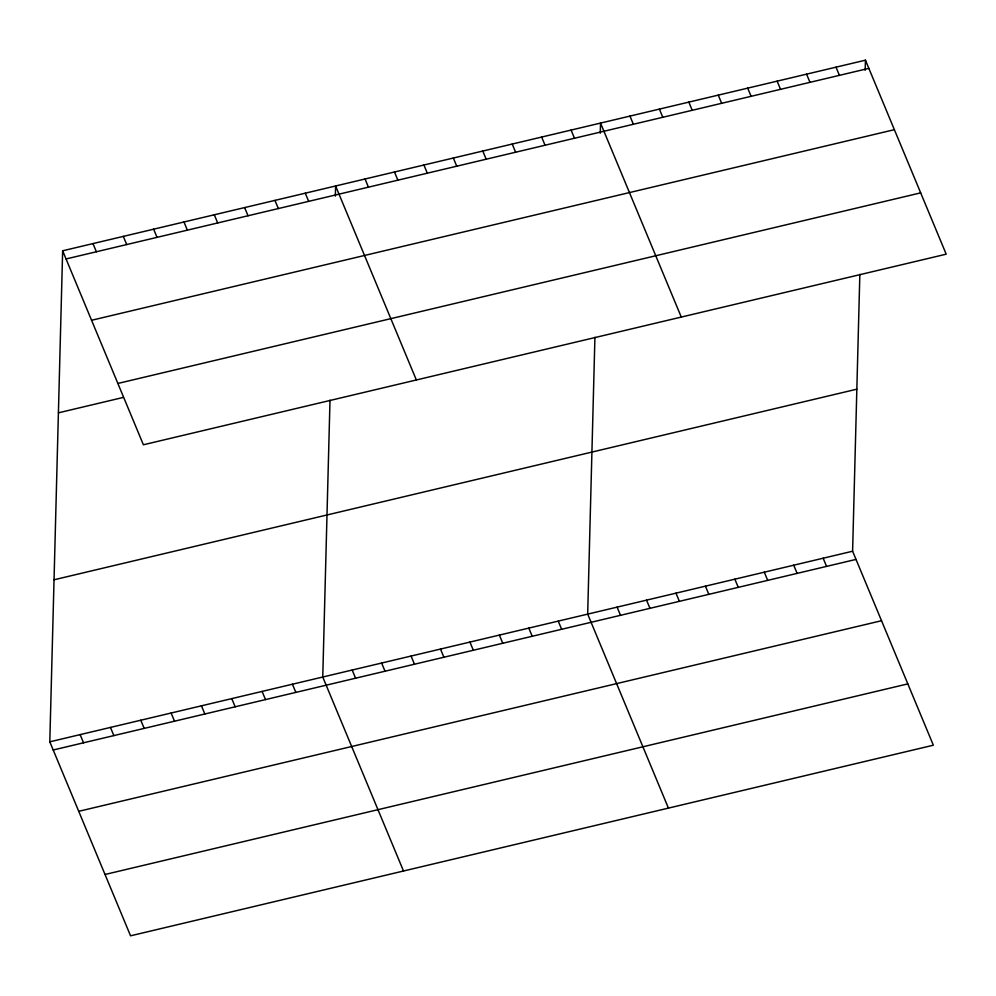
<?xml version="1.0" encoding="UTF-8"?>
<svg xmlns="http://www.w3.org/2000/svg" width="996" height="996" viewBox="0 0 996 996"><rect width="100%" height="100%" fill="white"/><g stroke="black" fill="none" stroke-linecap="round" stroke-linejoin="round"><path stroke-width="1.49" d="M859.847 274.398L852.601 551.224L933.352 745.207L130.551 935.817L49.8 741.821L62.648 250.793L865.449 60.183L946.2 254.179L143.399 444.776L62.648 250.793M330 400.193L322.754 677.019L403.505 871.002M335.341 196.112L335.602 185.978L416.353 379.974M594.923 337.295L587.677 614.121L668.428 808.105M600.264 133.215L600.526 123.081L681.276 317.077M865.188 70.318L865.449 60.183M66.06 258.96L868.848 68.363M91.582 320.276L894.383 129.679M117.877 383.46L920.678 192.863M58.415 412.83L123.404 397.404M54.045 579.784L856.834 389.187M49.8 741.821L852.601 551.224M53.199 750L856 559.403M78.734 811.317L881.522 620.72M105.028 874.488L907.817 683.891M836.018 67.18L839.416 75.36M806.573 74.165L809.985 82.344M777.141 81.149L780.54 89.329M747.71 88.146L751.109 96.326M718.265 95.13L721.677 103.31M688.834 102.115L692.232 110.295M659.402 109.112L662.801 117.291M823.157 558.208L826.568 566.388M629.958 116.096L633.369 124.276M793.725 565.205L797.124 573.372M764.293 572.19L767.692 580.369M571.094 130.078L574.493 138.257M734.849 579.174L738.26 587.354M541.65 137.062L545.061 145.242M705.417 586.171L708.816 594.338M512.218 144.047L515.629 152.226M675.985 593.155L679.384 601.335M482.786 151.043L486.185 159.223M646.541 600.14L649.952 608.319M453.342 158.028L456.753 166.208M617.109 607.137L620.508 615.304M423.91 165.012L427.321 173.192M394.478 172.009L397.877 180.189M558.233 621.106L561.644 629.285M365.034 178.994L368.445 187.173M528.801 628.103L532.2 636.27M499.37 635.087L502.768 643.267M305.274 193.187L308.685 201.366M469.925 642.071L473.337 650.251M274.946 200.383L278.357 208.562M440.493 649.068L443.892 657.236M244.618 207.579L248.029 215.759M411.062 656.053L414.461 664.232M214.289 214.787L217.701 222.967M381.617 663.037L385.029 671.217M183.961 221.984L187.373 230.163M352.186 670.034L355.584 678.201M153.633 229.18L157.044 237.359M123.305 236.388L126.716 244.568M292.426 684.215L295.824 692.394M92.977 243.584L96.388 251.764M262.097 691.423L265.496 699.59M231.769 698.619L235.168 706.799M201.441 705.815L204.84 713.995M171.113 713.024L174.512 721.191M140.785 720.22L144.183 728.4M110.456 727.416L113.855 735.596M80.128 734.625L83.527 742.792"/></g></svg>
